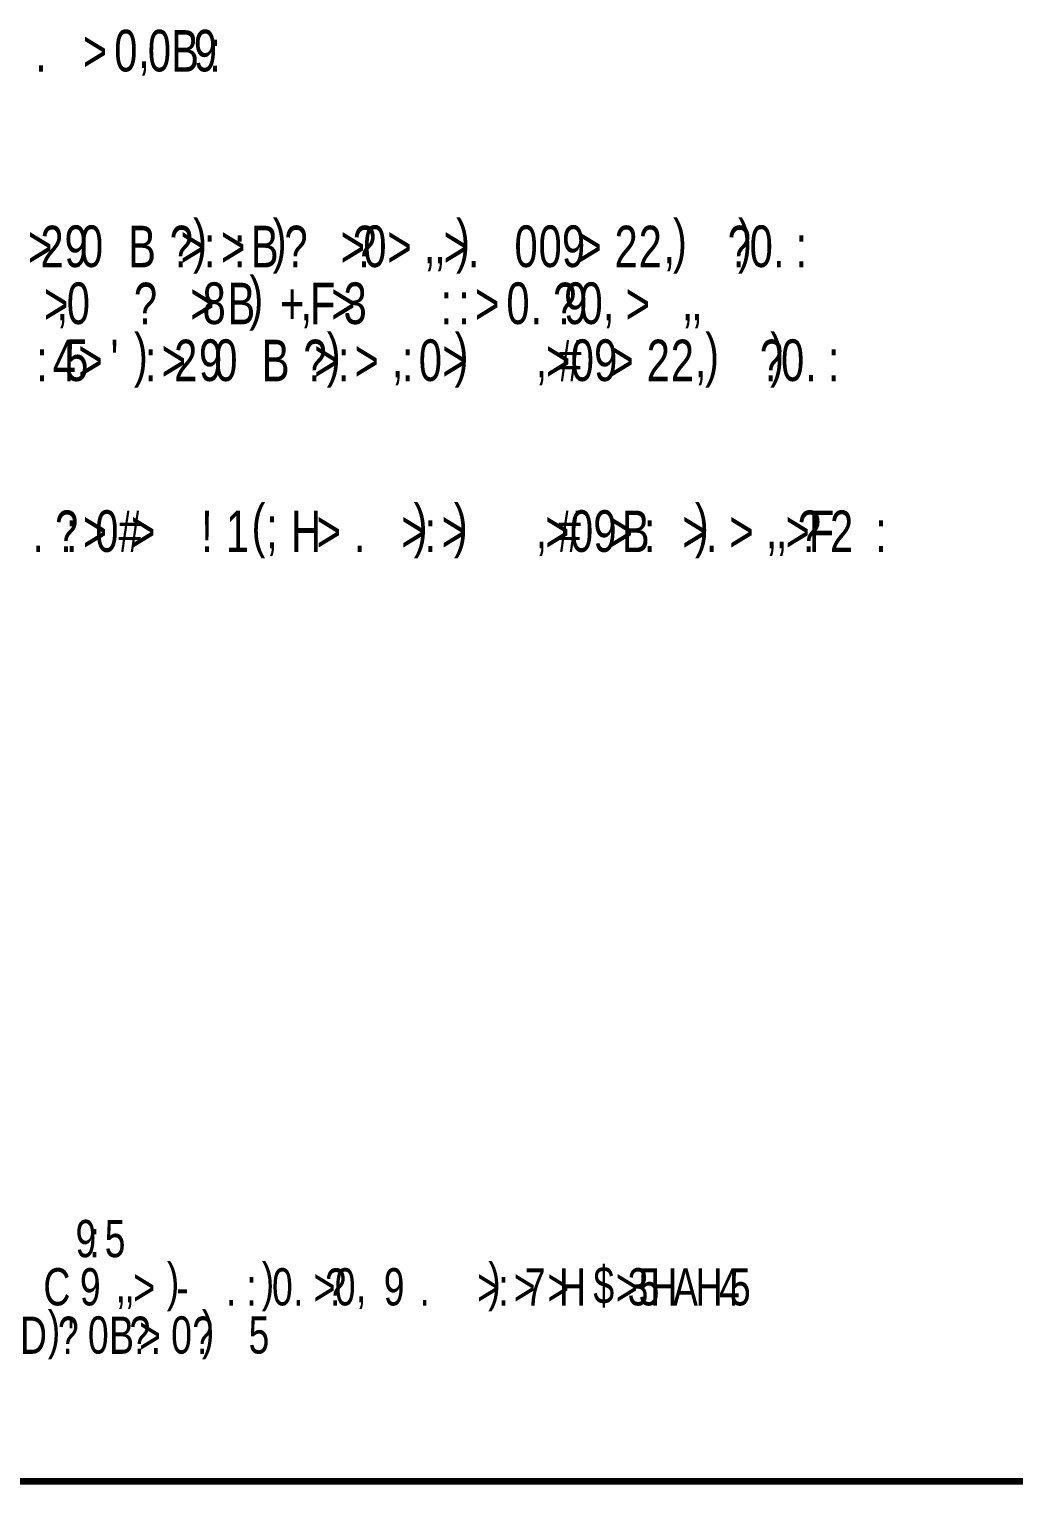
# Model space of a CAD drawing. Header units: inches. Extents: x 19 to 378, y -1 to 556.
# Drawn here: x 226.8 to 378, y 16.7 to 238.6 of the extents above; entities that cross this region are included whole.
import ezdxf

# ---------------------------------------------------------------- set-up
doc = ezdxf.new("R2010")
doc.units = ezdxf.units.IN
doc.layers.add('P', color=250, linetype='CONTINUOUS', lineweight=100)
doc.layers.add('Text', color=250, linetype='CONTINUOUS', lineweight=100)
doc.styles.get("Standard").update_dxf_attribs({"font": 'txt', "width": 0.75})

msp = doc.modelspace()

# ---------------------------------------------------------------- linework, layer by layer
at = {"layer": 'P', "color": 0, "linetype": 'CONTINUOUS'}
msp.add_lwpolyline([(18.89, 17.67), (378, 17.67)], dxfattribs=at)

# ---------------------------------------------------------------- texts
at = {"layer": 'Text', "color": 0, "linetype": 'CONTINUOUS', "attachment_point": 4}
for s, insert, char_height, width in [('{\\fFutura|b0|i0|c1|p15;>}', (235, 235.33), 6.3333, 6.6667), ('{\\fFutura|b0|i0|c1|p15;0}', (239.78, 235.33), 6.3333, 6.6667), ('{\\fFutura|b0|i0|c1|p15;0}', (244.89, 235.33), 6.3333, 6.6667), ('{\\fFutura|b0|i0|c1|p15;B}', (248.44, 235.33), 6.3333, 6.6667), ('{\\fFutura|b0|i0|c1|p15;9}', (251.89, 235.33), 6.3333, 6.6667), ('{\\fFutura|b0|i0|c1|p15;}', (231.22, 235.33), 6.3333, 6.6667), ('{\\fFutura|b0|i0|c1|p15;}', (236.89, 235.33), 6.3333, 6.6667), ('{\\fFutura|b0|i0|c1|p15;:}', (254.22, 235.33), 6.3333, 6.6667), ('{\\fFutura|b0|i0|c1|p15;.}', (227.78, 235.33), 6.3333, 6.6667), ('{\\fFutura|b0|i0|c1|p15;,}', (243.44, 235.33), 6.3333, 6.6667), ('{\\fFutura|b0|i0|c1|p15;2}', (228.56, 205.56), 6.3333, 6.6667), ('{\\fFutura|b0|i0|c1|p15;9}', (232.22, 205.56), 6.3333, 6.6667), ('{\\fFutura|b0|i0|c1|p15;0}', (234.56, 205.56), 6.3333, 6.6667), ('{\\fFutura|b0|i0|c1|p15;B}', (241.89, 205.56), 6.3333, 6.6667), ('{\\fFutura|b0|i0|c1|p15;?}', (248.22, 205.56), 6.3333, 6.6667), ('{\\fFutura|b0|i0|c1|p15;)}', (251.78, 205.56), 6.3333, 6.6667), ('{\\fFutura|b0|i0|c1|p15;B}', (260.56, 205.56), 6.3333, 6.6667), ('{\\fFutura|b0|i0|c1|p15;)}', (263.89, 205.56), 6.3333, 6.6667), ('{\\fFutura|b0|i0|c1|p15;?}', (265.67, 205.56), 6.3333, 6.6667), ('{\\fFutura|b0|i0|c1|p15;?}', (276.11, 205.56), 6.3333, 6.6667), ('{\\fFutura|b0|i0|c1|p15;0}', (277.67, 205.56), 6.3333, 6.6667), ('{\\fFutura|b0|i0|c1|p15;)}', (291.78, 205.56), 6.3333, 6.6667), ('{\\fFutura|b0|i0|c1|p15;0}', (300.67, 205.56), 6.3333, 6.6667), ('{\\fFutura|b0|i0|c1|p15;0}', (304.33, 205.56), 6.3333, 6.6667), ('{\\fFutura|b0|i0|c1|p15;9}', (307.89, 205.56), 6.3333, 6.6667), ('{\\fFutura|b0|i0|c1|p15;2}', (315.89, 205.56), 6.3333, 6.6667), ('{\\fFutura|b0|i0|c1|p15;2}', (319.56, 205.56), 6.3333, 6.6667), ('{\\fFutura|b0|i0|c1|p15;)}', (324.78, 205.56), 6.3333, 6.6667), ('{\\fFutura|b0|i0|c1|p15;?}', (333.11, 205.56), 6.3333, 6.6667), ('{\\fFutura|b0|i0|c1|p15;)}', (334.67, 205.56), 6.3333, 6.6667), ('{\\fFutura|b0|i0|c1|p15;0}', (336.44, 205.56), 6.3333, 6.6667), ('{\\fFutura|b0|i0|c1|p15;>}', (226.67, 205.56), 6.3333, 6.6667), ('{\\fFutura|b0|i0|c1|p15;>}', (249.89, 205.56), 6.3333, 6.6667), ('{\\fFutura|b0|i0|c1|p15;:}', (253.44, 205.56), 6.3333, 6.6667), ('{\\fFutura|b0|i0|c1|p15;>}', (256, 205.56), 6.3333, 6.6667), ('{\\fFutura|b0|i0|c1|p15;:}', (258, 205.56), 6.3333, 6.6667), ('{\\fFutura|b0|i0|c1|p15;>}', (274.22, 205.56), 6.3333, 6.6667), ('{\\fFutura|b0|i0|c1|p15;>}', (281.33, 205.56), 6.3333, 6.6667), ('{\\fFutura|b0|i0|c1|p15;>}', (289.89, 205.56), 6.3333, 6.6667), ('{\\fFutura|b0|i0|c1|p15;>}', (310.22, 205.56), 6.3333, 6.6667), ('{\\fFutura|b0|i0|c1|p15;:}', (343.44, 205.56), 6.3333, 6.6667), ('{\\fFutura|b0|i0|c1|p15;}', (238.22, 205.56), 6.3333, 6.6667), ('{\\fFutura|b0|i0|c1|p15;}', (245.33, 205.56), 6.3333, 6.6667), ('{\\fFutura|b0|i0|c1|p15; }', (267.22, 205.56), 6.3333, 6.6667), ('{\\fFutura|b0|i0|c1|p15;}', (270.44, 205.56), 6.3333, 6.6667), ('{\\fFutura|b0|i0|c1|p15;}', (283.22, 205.56), 6.3333, 6.6667), ('{\\fFutura|b0|i0|c1|p15;}', (297, 205.56), 6.3333, 6.6667), ('{\\fFutura|b0|i0|c1|p15;}', (312.22, 205.56), 6.3333, 6.6667), ('{\\fFutura|b0|i0|c1|p15;}', (326.44, 205.56), 6.3333, 6.6667), ('{\\fFutura|b0|i0|c1|p15;}', (329.44, 205.56), 6.3333, 6.6667), ('{\\fFutura|b0|i0|c1|p15;,}', (286.89, 205.56), 6.3333, 6.6667), ('{\\fFutura|b0|i0|c1|p15;,}', (288.44, 205.56), 6.3333, 6.6667), ('{\\fFutura|b0|i0|c1|p15;.}', (293.56, 205.56), 6.3333, 6.6667), ('{\\fFutura|b0|i0|c1|p15;,}', (323.33, 205.56), 6.3333, 6.6667), ('{\\fFutura|b0|i0|c1|p15;.}', (340, 205.56), 6.3333, 6.6667), ('{\\fFutura|b0|i0|c1|p15;0}', (232.56, 196.89), 6.3333, 6.6667), ('{\\fFutura|b0|i0|c1|p15;?}', (242.78, 196.89), 6.3333, 6.6667), ('{\\fFutura|b0|i0|c1|p15;8}', (253.22, 196.89), 6.3333, 6.6667), ('{\\fFutura|b0|i0|c1|p15;B}', (257, 196.89), 6.3333, 6.6667), ('{\\fFutura|b0|i0|c1|p15;)}', (260.33, 196.89), 6.3333, 6.6667), ('{\\fFutura|b0|i0|c1|p15;F}', (269.56, 196.89), 6.3333, 6.6667), ('{\\fFutura|b0|i0|c1|p15;3}', (274.67, 196.89), 6.3333, 6.6667), ('{\\fFutura|b0|i0|c1|p15;0}', (299.44, 196.89), 6.3333, 6.6667), ('{\\fFutura|b0|i0|c1|p15;?}', (306.56, 196.89), 6.3333, 6.6667), ('{\\fFutura|b0|i0|c1|p15;9}', (308.22, 196.89), 6.3333, 6.6667), ('{\\fFutura|b0|i0|c1|p15;0}', (310.56, 196.89), 6.3333, 6.6667), ('{\\fFutura|b0|i0|c1|p15;>}', (229.11, 196.89), 6.3333, 6.6667), ('{\\fFutura|b0|i0|c1|p15;>}', (251.33, 196.89), 6.3333, 6.6667), ('{\\fFutura|b0|i0|c1|p15;+}', (265, 196.89), 6.3333, 6.6667), ('{\\fFutura|b0|i0|c1|p15;>}', (272.78, 196.89), 6.3333, 6.6667), ('{\\fFutura|b0|i0|c1|p15;:}', (289.44, 196.89), 6.3333, 6.6667), ('{\\fFutura|b0|i0|c1|p15;:}', (292.11, 196.89), 6.3333, 6.6667), ('{\\fFutura|b0|i0|c1|p15;>}', (294.67, 196.89), 6.3333, 6.6667), ('{\\fFutura|b0|i0|c1|p15;>}', (317.56, 196.89), 6.3333, 6.6667), ('{\\fFutura|b0|i0|c1|p15;}', (236.11, 196.89), 6.3333, 6.6667), ('{\\fFutura|b0|i0|c1|p15;}', (239.11, 196.89), 6.3333, 6.6667), ('{\\fFutura|b0|i0|c1|p15; }', (244.33, 196.89), 6.3333, 6.6667), ('{\\fFutura|b0|i0|c1|p15;}', (247.67, 196.89), 6.3333, 6.6667), ('{\\fFutura|b0|i0|c1|p15;}', (262.11, 196.89), 6.3333, 6.6667), ('{\\fFutura|b0|i0|c1|p15;}', (276.67, 196.89), 6.3333, 6.6667), ('{\\fFutura|b0|i0|c1|p15;}', (280.33, 196.89), 6.3333, 6.6667), ('{\\fFutura|b0|i0|c1|p15;}', (283.33, 196.89), 6.3333, 6.6667), ('{\\fFutura|b0|i0|c1|p15; }', (286.22, 196.89), 6.3333, 6.6667), ('{\\fFutura|b0|i0|c1|p15;}', (296.56, 196.89), 6.3333, 6.6667), ('{\\fFutura|b0|i0|c1|p15;}', (315.56, 196.89), 6.3333, 6.6667), ('{\\fFutura|b0|i0|c1|p15;}', (319.44, 196.89), 6.3333, 6.6667), ('{\\fFutura|b0|i0|c1|p15;}', (322.33, 196.89), 6.3333, 6.6667), ('{\\fFutura|b0|i0|c1|p15;,}', (231, 196.89), 6.3333, 6.6667), ('{\\fFutura|b0|i0|c1|p15;,}', (268.11, 196.89), 6.3333, 6.6667), ('{\\fFutura|b0|i0|c1|p15;.}', (303.11, 196.89), 6.3333, 6.6667), ('{\\fFutura|b0|i0|c1|p15;,}', (314.11, 196.89), 6.3333, 6.6667), ('{\\fFutura|b0|i0|c1|p15;,}', (326.11, 196.89), 6.3333, 6.6667), ('{\\fFutura|b0|i0|c1|p15;,}', (327.56, 196.89), 6.3333, 6.6667), ('{\\fFutura|b0|i0|c1|p15;4}', (230.44, 188.22), 6.3333, 6.6667), ('{\\fFutura|b0|i0|c1|p15;5}', (232.33, 188.22), 6.3333, 6.6667), ("{\\fFutura|b0|i0|c1|p15;'}", (239.22, 188.22), 6.3333, 6.6667), ('{\\fFutura|b0|i0|c1|p15;)}', (242.78, 188.22), 6.3333, 6.6667), ('{\\fFutura|b0|i0|c1|p15;2}', (248.89, 188.22), 6.3333, 6.6667), ('{\\fFutura|b0|i0|c1|p15;9}', (252.67, 188.22), 6.3333, 6.6667), ('{\\fFutura|b0|i0|c1|p15;0}', (255, 188.22), 6.3333, 6.6667), ('{\\fFutura|b0|i0|c1|p15;B}', (262.22, 188.22), 6.3333, 6.6667), ('{\\fFutura|b0|i0|c1|p15;?}', (268.56, 188.22), 6.3333, 6.6667), ('{\\fFutura|b0|i0|c1|p15;)}', (272.11, 188.22), 6.3333, 6.6667), ('{\\fFutura|b0|i0|c1|p15;0}', (286.11, 188.22), 6.3333, 6.6667), ('{\\fFutura|b0|i0|c1|p15;)}', (291.56, 188.22), 6.3333, 6.6667), ('{\\fFutura|b0|i0|c1|p15;#}', (307.33, 188.22), 6.3333, 6.6667), ('{\\fFutura|b0|i0|c1|p15;0}', (309.22, 188.22), 6.3333, 6.6667), ('{\\fFutura|b0|i0|c1|p15;9}', (312.78, 188.22), 6.3333, 6.6667), ('{\\fFutura|b0|i0|c1|p15;2}', (320.78, 188.22), 6.3333, 6.6667), ('{\\fFutura|b0|i0|c1|p15;2}', (324.44, 188.22), 6.3333, 6.6667), ('{\\fFutura|b0|i0|c1|p15;)}', (329.67, 188.22), 6.3333, 6.6667), ('{\\fFutura|b0|i0|c1|p15;?}', (338, 188.22), 6.3333, 6.6667), ('{\\fFutura|b0|i0|c1|p15;)}', (339.56, 188.22), 6.3333, 6.6667), ('{\\fFutura|b0|i0|c1|p15;0}', (341.22, 188.22), 6.3333, 6.6667), ('{\\fFutura|b0|i0|c1|p15;:}', (227.89, 188.22), 6.3333, 6.6667), ('{\\fFutura|b0|i0|c1|p15;>}', (234.33, 188.22), 6.3333, 6.6667), ('{\\fFutura|b0|i0|c1|p15;:}', (244.44, 188.22), 6.3333, 6.6667), ('{\\fFutura|b0|i0|c1|p15;>}', (247, 188.22), 6.3333, 6.6667), ('{\\fFutura|b0|i0|c1|p15;>}', (270.22, 188.22), 6.3333, 6.6667), ('{\\fFutura|b0|i0|c1|p15;:}', (273.78, 188.22), 6.3333, 6.6667), ('{\\fFutura|b0|i0|c1|p15;>}', (276.33, 188.22), 6.3333, 6.6667), ('{\\fFutura|b0|i0|c1|p15;:}', (283.56, 188.22), 6.3333, 6.6667), ('{\\fFutura|b0|i0|c1|p15;>}', (289.67, 188.22), 6.3333, 6.6667), ('{\\fFutura|b0|i0|c1|p15;>}', (305.44, 188.22), 6.3333, 6.6667), ('{\\fFutura|b0|i0|c1|p15;>}', (315.11, 188.22), 6.3333, 6.6667), ('{\\fFutura|b0|i0|c1|p15;:}', (348.33, 188.22), 6.3333, 6.6667), ('{\\fFutura|b0|i0|c1|p15;}', (236.22, 188.22), 6.3333, 6.6667), ('{\\fFutura|b0|i0|c1|p15;}', (258.56, 188.22), 6.3333, 6.6667), ('{\\fFutura|b0|i0|c1|p15;}', (265.67, 188.22), 6.3333, 6.6667), ('{\\fFutura|b0|i0|c1|p15;}', (278.33, 188.22), 6.3333, 6.6667), ('{\\fFutura|b0|i0|c1|p15;,}', (282, 188.22), 6.3333, 6.6667), ('{\\fFutura|b0|i0|c1|p15;}', (293.22, 188.22), 6.3333, 6.6667), ('{\\fFutura|b0|i0|c1|p15; }', (297, 188.22), 6.3333, 6.6667), ('{\\fFutura|b0|i0|c1|p15;}', (300.22, 188.22), 6.3333, 6.6667), ('{\\fFutura|b0|i0|c1|p15;,}', (303.89, 188.22), 6.3333, 6.6667), ('{\\fFutura|b0|i0|c1|p15;}', (317, 188.22), 6.3333, 6.6667), ('{\\fFutura|b0|i0|c1|p15;,}', (328.11, 188.22), 6.3333, 6.6667), ('{\\fFutura|b0|i0|c1|p15;}', (331.33, 188.22), 6.3333, 6.6667), ('{\\fFutura|b0|i0|c1|p15;}', (334.22, 188.22), 6.3333, 6.6667), ('{\\fFutura|b0|i0|c1|p15;.}', (344.89, 188.22), 6.3333, 6.6667), ('{\\fFutura|b0|i0|c1|p15;(}', (260.67, 162.22), 6.3333, 6.6667), ('{\\fFutura|b0|i0|c1|p15;)}', (285.33, 162.22), 6.3333, 6.6667), ('{\\fFutura|b0|i0|c1|p15;)}', (291.44, 162.22), 6.3333, 6.6667), ('{\\fFutura|b0|i0|c1|p15;)}', (328.11, 162.22), 6.3333, 6.6667), ('{\\fFutura|b0|i0|c1|p15;?}', (230.78, 162.22), 6.3333, 6.6667), ('{\\fFutura|b0|i0|c1|p15;>}', (235, 162.22), 6.3333, 6.6667), ('{\\fFutura|b0|i0|c1|p15;0}', (236.89, 162.22), 6.3333, 6.6667), ('{\\fFutura|b0|i0|c1|p15;#}', (240.44, 162.22), 6.3333, 6.6667), ('{\\fFutura|b0|i0|c1|p15;>}', (242.33, 162.22), 6.3333, 6.6667), ('{\\fFutura|b0|i0|c1|p15;!}', (253, 162.22), 6.3333, 6.6667), ('{\\fFutura|b0|i0|c1|p15;1}', (256.78, 162.22), 6.3333, 6.6667), ('{\\fFutura|b0|i0|c1|p15;;}', (262.89, 162.22), 6.3333, 6.6667), ('{\\fFutura|b0|i0|c1|p15;H}', (266.67, 162.22), 6.3333, 6.6667), ('{\\fFutura|b0|i0|c1|p15;>}', (270.56, 162.22), 6.3333, 6.6667), ('{\\fFutura|b0|i0|c1|p15;>}', (283.44, 162.22), 6.3333, 6.6667), ('{\\fFutura|b0|i0|c1|p15;>}', (289.56, 162.22), 6.3333, 6.6667), ('{\\fFutura|b0|i0|c1|p15;>}', (305.33, 162.22), 6.3333, 6.6667), ('{\\fFutura|b0|i0|c1|p15;#}', (307.22, 162.22), 6.3333, 6.6667), ('{\\fFutura|b0|i0|c1|p15;0}', (309.11, 162.22), 6.3333, 6.6667), ('{\\fFutura|b0|i0|c1|p15;9}', (312.67, 162.22), 6.3333, 6.6667), ('{\\fFutura|b0|i0|c1|p15;>}', (315, 162.22), 6.3333, 6.6667), ('{\\fFutura|b0|i0|c1|p15;B}', (317, 162.22), 6.3333, 6.6667), ('{\\fFutura|b0|i0|c1|p15;>}', (326.22, 162.22), 6.3333, 6.6667), ('{\\fFutura|b0|i0|c1|p15;>}', (333.33, 162.22), 6.3333, 6.6667), ('{\\fFutura|b0|i0|c1|p15;>}', (341.89, 162.22), 6.3333, 6.6667), ('{\\fFutura|b0|i0|c1|p15;?}', (343.78, 162.22), 6.3333, 6.6667), ('{\\fFutura|b0|i0|c1|p15;F}', (345.44, 162.22), 6.3333, 6.6667), ('{\\fFutura|b0|i0|c1|p15;2}', (348.67, 162.22), 6.3333, 6.6667), ('{\\fFutura|b0|i0|c1|p15;:}', (232.44, 162.22), 6.3333, 6.6667), ('{\\fFutura|b0|i0|c1|p15;}', (244.22, 162.22), 6.3333, 6.6667), ('{\\fFutura|b0|i0|c1|p15;}', (247.67, 162.22), 6.3333, 6.6667), ('{\\fFutura|b0|i0|c1|p15;}', (272.44, 162.22), 6.3333, 6.6667), ('{\\fFutura|b0|i0|c1|p15;}', (279.67, 162.22), 6.3333, 6.6667), ('{\\fFutura|b0|i0|c1|p15;:}', (287, 162.22), 6.3333, 6.6667), ('{\\fFutura|b0|i0|c1|p15;}', (293.22, 162.22), 6.3333, 6.6667), ('{\\fFutura|b0|i0|c1|p15; }', (296.89, 162.22), 6.3333, 6.6667), ('{\\fFutura|b0|i0|c1|p15;}', (300.11, 162.22), 6.3333, 6.6667), ('{\\fFutura|b0|i0|c1|p15;:}', (320.33, 162.22), 6.3333, 6.6667), ('{\\fFutura|b0|i0|c1|p15; }', (322.89, 162.22), 6.3333, 6.6667), ('{\\fFutura|b0|i0|c1|p15;}', (335.22, 162.22), 6.3333, 6.6667), ('{\\fFutura|b0|i0|c1|p15; }', (352.33, 162.22), 6.3333, 6.6667), ('{\\fFutura|b0|i0|c1|p15;:}', (355.56, 162.22), 6.3333, 6.6667), ('{\\fFutura|b0|i0|c1|p15;.}', (227.33, 162.22), 6.3333, 6.6667), ('{\\fFutura|b0|i0|c1|p15;.}', (276.22, 162.22), 6.3333, 6.6667), ('{\\fFutura|b0|i0|c1|p15;,}', (303.89, 162.22), 6.3333, 6.6667), ('{\\fFutura|b0|i0|c1|p15;.}', (329.78, 162.22), 6.3333, 6.6667), ('{\\fFutura|b0|i0|c1|p15;,}', (338.89, 162.22), 6.3333, 6.6667), ('{\\fFutura|b0|i0|c1|p15;,}', (340.44, 162.22), 6.3333, 6.6667), ('{\\fFutura|b0|i0|c1|p15;9}', (233.89, 54.56), 5.6667, 6), ('{\\fFutura|b0|i0|c1|p15;:}', (236, 54.56), 5.6667, 6), ('{\\fFutura|b0|i0|c1|p15;5}', (238.33, 54.56), 5.6667, 6), ('{\\fFutura|b0|i0|c1|p15;}', (227.67, 54.56), 5.6667, 6), ('{\\fFutura|b0|i0|c1|p15; }', (231, 54.56), 5.6667, 6), ('{\\fFutura|b0|i0|c1|p15;)}', (247.78, 47.22), 5.6667, 6), ('{\\fFutura|b0|i0|c1|p15;)}', (262.22, 47.22), 5.6667, 6), ('{\\fFutura|b0|i0|c1|p15;)}', (296.67, 47.22), 5.6667, 6), ('{\\fFutura|b0|i0|c1|p15;C}', (229, 47.22), 5.6667, 6), ('{\\fFutura|b0|i0|c1|p15;9}', (234.56, 47.22), 5.6667, 6), ('{\\fFutura|b0|i0|c1|p15;>}', (242.67, 47.22), 5.6667, 6), ('{\\fFutura|b0|i0|c1|p15;0}', (263.78, 47.22), 5.6667, 6), ('{\\fFutura|b0|i0|c1|p15;>}', (270.11, 47.22), 5.6667, 6), ('{\\fFutura|b0|i0|c1|p15;?}', (271.89, 47.22), 5.6667, 6), ('{\\fFutura|b0|i0|c1|p15;0}', (273.33, 47.22), 5.6667, 6), ('{\\fFutura|b0|i0|c1|p15;9}', (280.78, 47.22), 5.6667, 6), ('{\\fFutura|b0|i0|c1|p15;>}', (295, 47.22), 5.6667, 6), ('{\\fFutura|b0|i0|c1|p15;>}', (300.56, 47.22), 5.6667, 6), ('{\\fFutura|b0|i0|c1|p15;7}', (302.22, 47.22), 5.6667, 6), ('{\\fFutura|b0|i0|c1|p15;>}', (305.67, 47.22), 5.6667, 6), ('{\\fFutura|b0|i0|c1|p15;H}', (307.44, 47.22), 5.6667, 6), ('{\\fFutura|b0|i0|c1|p15;$}', (312.67, 47.22), 5.6667, 6), ('{\\fFutura|b0|i0|c1|p15;>}', (316.11, 47.22), 5.6667, 6), ('{\\fFutura|b0|i0|c1|p15;3}', (317.89, 47.22), 5.6667, 6), ('{\\fFutura|b0|i0|c1|p15;5}', (319.56, 47.22), 5.6667, 6), ('{\\fFutura|b0|i0|c1|p15;H}', (321.33, 47.22), 5.6667, 6), ('{\\fFutura|b0|i0|c1|p15;A}', (324.78, 47.22), 5.6667, 6), ('{\\fFutura|b0|i0|c1|p15;H}', (328.22, 47.22), 5.6667, 6), ('{\\fFutura|b0|i0|c1|p15;4}', (331.78, 47.22), 5.6667, 6), ('{\\fFutura|b0|i0|c1|p15;5}', (333.44, 47.22), 5.6667, 6), ('{\\fFutura|b0|i0|c1|p15; }', (231.67, 47.22), 5.6667, 6), ('{\\fFutura|b0|i0|c1|p15;}', (236.67, 47.22), 5.6667, 6), ('{\\fFutura|b0|i0|c1|p15;}', (244.44, 47.22), 5.6667, 6), ('{\\fFutura|b0|i0|c1|p15;-}', (249.22, 47.22), 5.6667, 6), ('{\\fFutura|b0|i0|c1|p15; }', (253.89, 47.22), 5.6667, 6), ('{\\fFutura|b0|i0|c1|p15;:}', (259.89, 47.22), 5.6667, 6), ('{\\fFutura|b0|i0|c1|p15; }', (277.89, 47.22), 5.6667, 6), ('{\\fFutura|b0|i0|c1|p15;}', (282.89, 47.22), 5.6667, 6), ('{\\fFutura|b0|i0|c1|p15;}', (289.33, 47.22), 5.6667, 6), ('{\\fFutura|b0|i0|c1|p15; }', (292, 47.22), 5.6667, 6), ('{\\fFutura|b0|i0|c1|p15;:}', (298.22, 47.22), 5.6667, 6), ('{\\fFutura|b0|i0|c1|p15;}', (310.89, 47.22), 5.6667, 6), ('{\\fFutura|b0|i0|c1|p15;,}', (240, 47.22), 5.6667, 6), ('{\\fFutura|b0|i0|c1|p15;,}', (241.33, 47.22), 5.6667, 6), ('{\\fFutura|b0|i0|c1|p15;.}', (256.78, 47.22), 5.6667, 6), ('{\\fFutura|b0|i0|c1|p15;.}', (267, 47.22), 5.6667, 6), ('{\\fFutura|b0|i0|c1|p15;,}', (276.56, 47.22), 5.6667, 6), ('{\\fFutura|b0|i0|c1|p15;.}', (286.22, 47.22), 5.6667, 6), ('{\\fFutura|b0|i0|c1|p15;D}', (225.44, 39.89), 5.6667, 6), ('{\\fFutura|b0|i0|c1|p15;)}', (229.67, 39.89), 5.6667, 6), ('{\\fFutura|b0|i0|c1|p15;?}', (231.22, 39.89), 5.6667, 6), ("{\\fFutura|b0|i0|c1|p15;'}", (232.67, 39.89), 5.6667, 6), ('{\\fFutura|b0|i0|c1|p15;0}', (235.78, 39.89), 5.6667, 6), ('{\\fFutura|b0|i0|c1|p15;B}', (239, 39.89), 5.6667, 6), ('{\\fFutura|b0|i0|c1|p15;?}', (242.11, 39.89), 5.6667, 6), ('{\\fFutura|b0|i0|c1|p15;0}', (248.44, 39.89), 5.6667, 6), ('{\\fFutura|b0|i0|c1|p15;?}', (251.67, 39.89), 5.6667, 6), ('{\\fFutura|b0|i0|c1|p15;)}', (253.11, 39.89), 5.6667, 6), ('{\\fFutura|b0|i0|c1|p15;5}', (260.22, 39.89), 5.6667, 6), ('{\\fFutura|b0|i0|c1|p15;>}', (243.56, 39.89), 5.6667, 6), ('{\\fFutura|b0|i0|c1|p15;.}', (245.33, 39.89), 5.6667, 6), ('{\\fFutura|b0|i0|c1|p15;}', (254.67, 39.89), 5.6667, 6), ('{\\fFutura|b0|i0|c1|p15; }', (257.33, 39.89), 5.6667, 6), ('{\\fSquare721BT|b1|i0|c1|p15;}', (355, 16.67), 5, 5.3333), ('{\\fSquare721BT|b1|i0|c1|p15;}', (360.67, 16.67), 5, 5.3333), ('{\\fSquare721BT|b1|i0|c1|p15;}', (365.89, 16.67), 5, 5.3333), ('{\\fSquare721BT|b1|i0|c1|p15;}', (370.89, 16.67), 5, 5.3333)]:
    msp.add_mtext(s, dxfattribs=dict(at, insert=insert, char_height=char_height, width=width))

doc.saveas('drawing.dxf')
